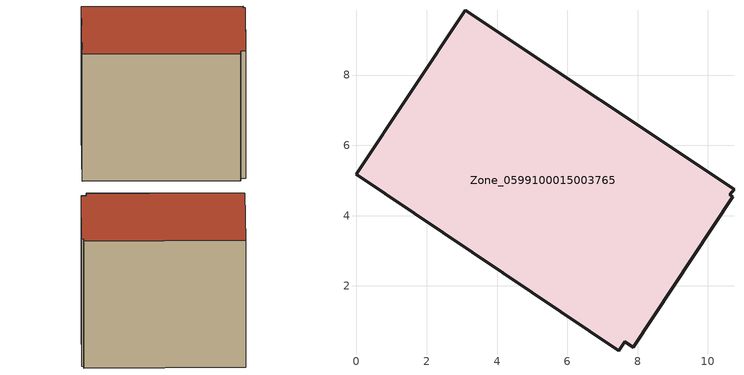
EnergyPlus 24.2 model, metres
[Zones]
Zone_0599100015003765
 floor ground (C_G): 10.74,4.75 10.63,4.59 10.71,4.53 7.87,0.26 7.64,0.41 7.46,0.16 0,5.18 3.09,9.84 z0.62
 wall outside (C_F): 10.63,4.59 10.74,4.75 3.09,9.84 0,5.18 7.46,0.16 7.64,0.41 7.87,0.26 10.71,4.53 10.63,4.59 z0.62:8.82
 roof outside (C_R): 10.71,4.53 10.63,4.59 10.74,4.75 3.09,9.84 0,5.18 7.46,0.16 7.64,0.41 7.87,0.26 z8.82
[BUILDING]
Pand.0599100015003765: North Axis=0; Terrain=City; Loads Convergence Tolerance Value=0.04; Temperature Convergence Tolerance Value=0.4; Solar Distribution=FullExterior; Maximum Number of Warmup Days=25; Minimum Number of Warmup Days=1
[Site:Location]
Rotterdam.The.Hague.AP_ZH_NLD Design_Conditions: Latitude=51.96; Longitude=4.45; Time Zone=1; Elevation=-4.5
[SITE:GROUNDTEMPERATURE:BUILDINGSURFACE]
18, 18, 18, 18, 18, 18, 18, 18, 18, 18, 18, 18
[MATERIAL] Thermal Absorptance=0.9; Solar Absorptance=0.7; Visible Absorptance=0.7
Name | Roughness | Thickness | Conductivity | Density | Specific Heat
G.TC.1975-1991 | MediumSmooth | 0.15 | 0.288461 | 540 | 1210
F.TC.1975-1991 | Rough | 0.3 | 0.230769 | 1920 | 840
R.TC.1975-1991 | MediumRough | 0.2 | 0.153846 | 1500 | 1000
[CONSTRUCTION]
C_G: G.TC.1975-1991
C_F: F.TC.1975-1991
C_R: R.TC.1975-1991
[ZONE]
Zone_0599100015003765: Type=1; Multiplier=1; Ceiling Height=Autocalculate; Volume=Autocalculate; Floor Area=autocalculate; Part of Total Floor Area=Yes
[ZONEINFILTRATION:DESIGNFLOWRATE]
Infil_Zone_0599100015003765: Zone or ZoneList or Space or SpaceList=Zone_0599100015003765; Schedule=AlwaysOn; Design Flow Rate Calculation Method=Flow/Area; Flow Rate per Floor Area=0.003; Constant Term Coefficient=1; Temperature Term Coefficient=0; Velocity Term Coefficient=0; Velocity Squared Term Coefficient=0
[HVACTEMPLATE:ZONE:IDEALLOADSAIRSYSTEM]
Zone_0599100015003765: Maximum Heating Supply Air Temperature=50; Minimum Cooling Supply Air Temperature=13; Maximum Heating Supply Air Humidity Ratio=0.0156; Minimum Cooling Supply Air Humidity Ratio=0.0077; Heating Limit=NoLimit; Cooling Limit=NoLimit; Dehumidification Control Type=ConstantSensibleHeatRatio; Cooling Sensible Heat Ratio=0.7; Dehumidification Setpoint=60; Humidification Control Type=None; Humidification Setpoint=30; Outdoor Air Method=None; Outdoor Air Flow Rate per Person=0.00944; Outdoor Air Flow Rate per Zone Floor Area=0; Outdoor Air Flow Rate per Zone=0; Demand Controlled Ventilation Type=None; Outdoor Air Economizer Type=NoEconomizer; Heat Recovery Type=None; Sensible Heat Recovery Effectiveness=0.7; Latent Heat Recovery Effectiveness=0.65
[ZONECONTROL:THERMOSTAT]
ThermostatControl_Zone_0599100015003765: Zone or ZoneList=Zone_0599100015003765; Control Type Schedule=DualSetpointControlType; Control 1=Thermostat_Zone_0599100015003765; Temperature Difference Between Cutout And Setpoint=0
[THERMOSTATSETPOINT:DUALSETPOINT]
Thermostat_Zone_0599100015003765: Heating Setpoint Temperature Schedule=HeatingSetpoint_Zone_0599100015003765; Cooling Setpoint Temperature Schedule=CoolingSetpoint_Zone_0599100015003765
[SCHEDULE:COMPACT]
HeatingSetpoint_Zone_0599100015003765: Through: 12/31, For: AllDays, Until: 24:00, 21
CoolingSetpoint_Zone_0599100015003765: Through: 12/31, For: AllDays, Until: 24:00, 24
DualSetpointControlType: Through: 12/31, For: AllDays, Until: 24:00, 4
AlwaysOn: Through: 12/31, For: AllDays, Until: 24:00, 1
